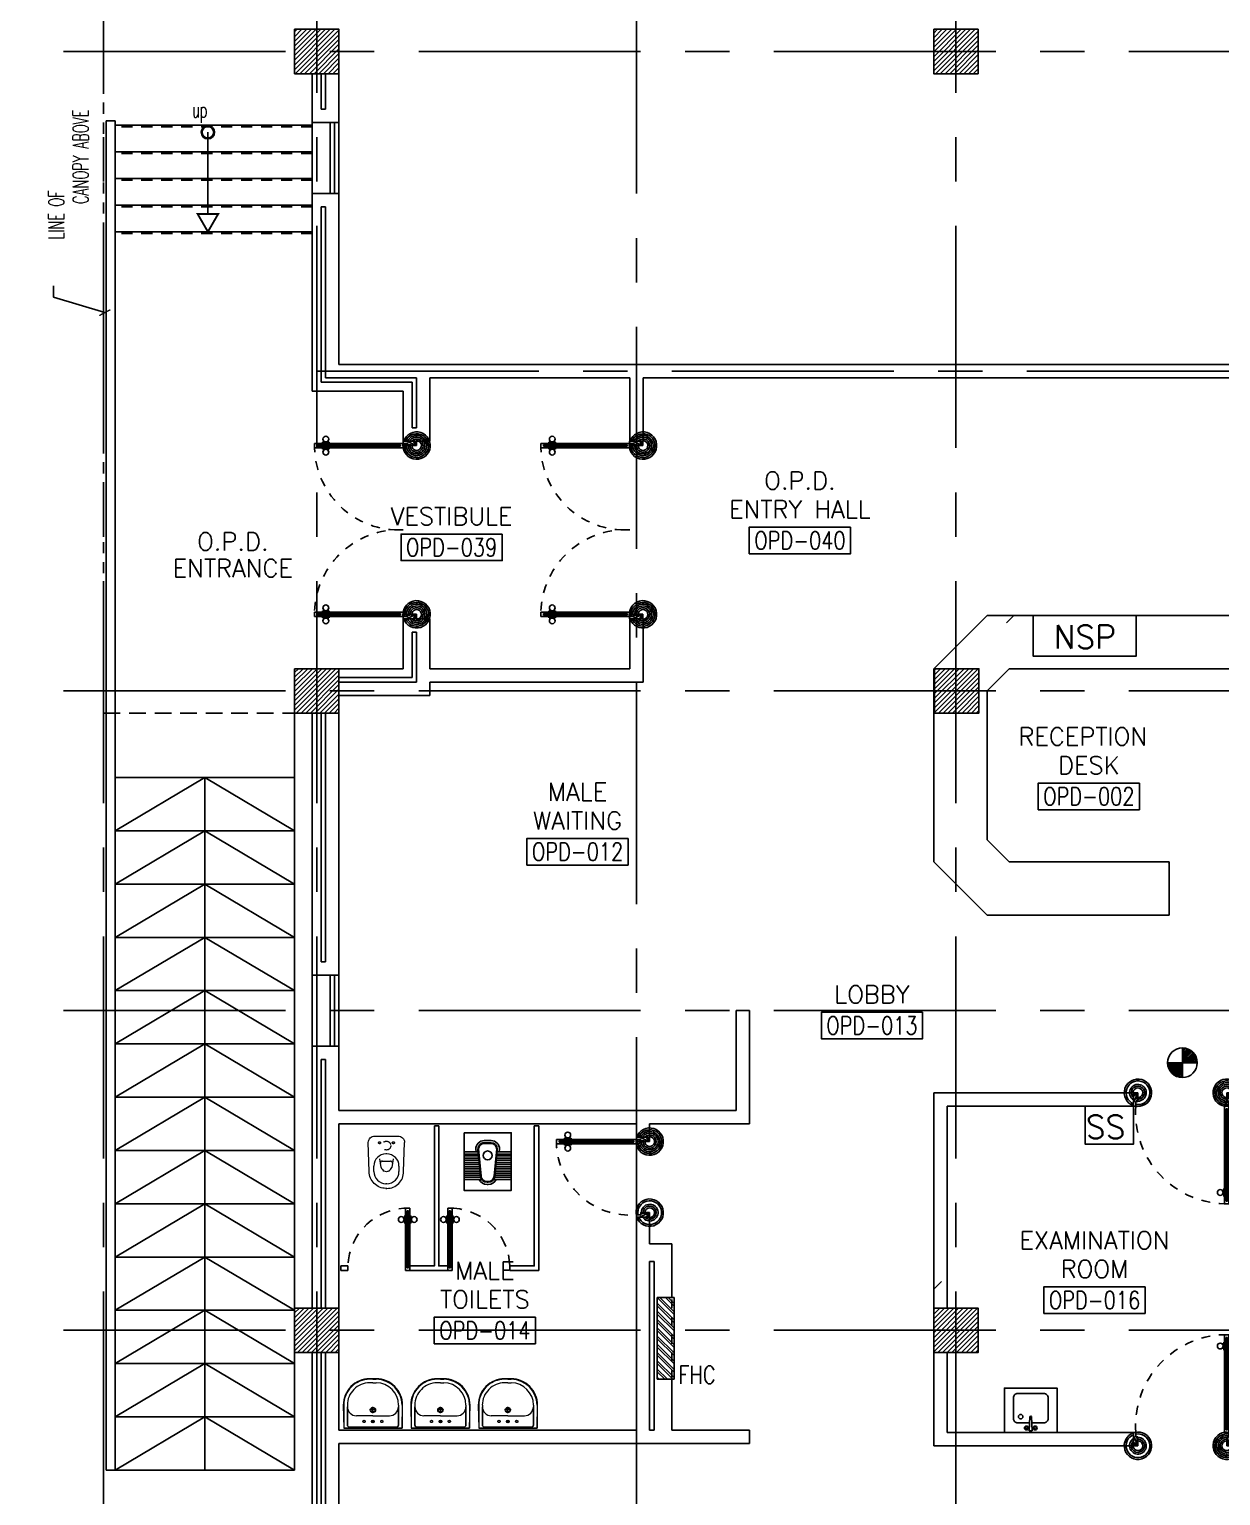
# Model space of a CAD drawing. Extents: x 417820 to 418048, y 43448 to 43539.
# Drawn here: x 417828.22 to 417841.64, y 43472.21 to 43488.72 of the extents above; entities that cross this region are included whole.
import ezdxf
from ezdxf.enums import TextEntityAlignment as Align

# ---------------------------------------------------------------- set-up
doc = ezdxf.new("R2010")
doc.units = 0
doc.header["$MEASUREMENT"] = 0
doc.header["$PDMODE"] = 3
doc.header["$PDSIZE"] = 0.1
for name, pattern in [('CENTERX2', [4, 2.5, -0.5, 0.5, -0.5]), ('DASHED', [0.75, 0.5, -0.25]), ('HIDDEN', [0.375, 0.25, -0.125]), ('HIDDEN2', [0.1875, 0.125, -0.0625])]:
    doc.linetypes.add(name, pattern=pattern)
doc.layers.get('0').update_dxf_attribs({"color": 11, "linetype": 'CONTINUOUS'})
doc.layers.get('DEFPOINTS').update_dxf_attribs({"color": 11, "linetype": 'CONTINUOUS'})
for name, color, linetype in [('A-JEERI', 11, 'CONTINUOUS'), ('AX-DIM', 11, 'CONTINUOUS'), ('AXES', 11, 'CENTERX2'), ('CANOPY-LN', 11, 'CONTINUOUS'), ('COL', 11, 'CONTINUOUS'), ('COUNTER', 11, 'CONTINUOUS'), ('DOOR', 11, 'CONTINUOUS'), ('E-SYSTEM', 4, 'CONTINUOUS'), ('FHC', 11, 'CONTINUOUS'), ('FIX', 11, 'CONTINUOUS'), ('Handrail', 11, 'CONTINUOUS'), ('HAT', 11, 'CONTINUOUS'), ('INSUL', 11, 'CONTINUOUS'), ('ME-FIX', 11, 'CONTINUOUS'), ('PART', 11, 'CONTINUOUS'), ('Ramb', 11, 'CONTINUOUS'), ('RM-BOX', 11, 'CONTINUOUS'), ('RM-NAME', 11, 'CONTINUOUS'), ('RM-NO', 11, 'CONTINUOUS'), ('STR', 11, 'CONTINUOUS'), ('WALL', 11, 'CONTINUOUS'), ('WIN', 11, 'CONTINUOUS')]:
    doc.layers.add(name, color=color, linetype=linetype)
doc.styles.add('ROMANS', font='ROMANS.shx', dxfattribs={"width": 0.6})
doc.dimstyles.new('STANDARD in', dxfattribs={"dimtxt": 0.2, "dimasz": 0.1, "dimexe": 0.07, "dimexo": 0.05, "dimgap": 0.1, "dimtad": 1, "dimdec": 0, "dimlfac": 1000, "dimzin": 0, "dimdsep": 46, "dimtxsty": 'ROMANS', "dimblk": 'ARCHTICK', "dimcen": 0.05, "dimdle": 0.05, "dimclrd": 7, "dimclre": 7, "dimclrt": 2, "dimadec": 0, "dimazin": 0, "dimtfac": 1, "dimtdec": 0, "dimtmove": 2, "dimatfit": 3, "dimldrblk": 'ARCHTICK', "dimfxl": 0, "dimtolj": 1, "dimtzin": 0, "dimarcsym": 0})

# ---------------------------------------------------------------- blocks, each defined once
blk = doc.blocks.new('_ARCHTICK')
at = {"color": 0, "linetype": 'ByBlock', "const_width": 0.15}
blk.add_lwpolyline([(-0.5, -0.5), (0.5, 0.5)], dxfattribs=at)
blk = doc.blocks.new('*D189')
at = {"layer": 'AX-DIM', "color": 7, "lineweight": -2}
for p, q in [((417831.157, 43525.944), (417821.235, 43525.944)), ((417821.305, 43466.574), (417821.305, 43525.994)), ((417831.157, 43466.624), (417821.235, 43466.624))]:
    blk.add_line(p, q, dxfattribs=at)
at = {"layer": 'DEFPOINTS', "color": 0}
for p in [(417821.305, 43525.944), (417831.207, 43525.944), (417831.207, 43466.624)]:
    blk.add_point(p, dxfattribs=at)
at = {"layer": 'AX-DIM', "color": 7, "lineweight": -2, "xscale": 0.1, "yscale": 0.1, "zscale": 0.1}
for p, rotation in [((417821.305, 43525.944), 90), ((417821.305, 43466.624), 270)]:
    blk.add_blockref('_ARCHTICK', p, dxfattribs=dict(at, rotation=rotation))
at = {"layer": 'AX-DIM', "color": 2, "insert": (417821.105, 43496.284), "char_height": 0.2, "attachment_point": 5, "rotation": 90, "style": 'ROMANS'}
blk.add_mtext('\\A1;59320', dxfattribs=at)
blk = doc.blocks.new('A$C74DC60CF')
at = {"layer": 'DOOR', "color": 0, "linetype": 'ByBlock'}
for p, q in [((74, 1078), (74, 1168)), ((81, 1168), (74, 1168)), ((81, 1200), (81, 1250)), ((131, 1250), (81, 1250)), ((81, 1250), (131, 1250)), ((81, 1200), (98, 1200)), ((98, 1200), (98, 1220)), ((98, 1220), (114, 1220)), ((114, 1200), (114, 1220)), ((114, 1200), (131, 1200)), ((131, 1200), (131, 1250)), ((131, 1168), (138, 1168)), ((138, 1078), (138, 1168)), ((65, 1155), (65, 1090)), ((74, 1155), (65, 1155)), ((74, 1090), (65, 1090)), ((74, 1155), (74, 1090)), ((81, 1078), (74, 1078)), ((131, 1078), (138, 1078)), ((138, 1155), (138, 1090)), ((138, 1155), (147, 1155)), ((138, 1090), (147, 1090)), ((147, 1155), (147, 1090)), ((98, 200), (81, 200)), ((81, 200), (81, 150)), ((98, 180), (98, 200)), ((114, 180), (98, 180)), ((131, 200), (114, 200)), ((114, 200), (114, 180)), ((131, 150), (131, 200)), ((56, 150), (56, 0)), ((56, 150), (81, 150)), ((106, 0), (56, 0)), ((131, 150), (81, 150)), ((81, 150), (81, 100)), ((81, 100), (106, 100)), ((106, 100), (106, 0)), ((1131, 100), (1106, 100)), ((1106, 100), (1106, 0)), ((1131, 150), (1131, 100)), ((1156, 150), (1131, 150)), ((1156, 150), (1156, 0)), ((1156, 0), (1156, 150)), ((1106, 0), (1156, 0))]:
    blk.add_line(p, q, dxfattribs=at)
at = {"layer": 'DOOR', "linetype": 'ByBlock'}
for p, q in [((81, 200), (81, 1200)), ((98, 200), (98, 1200)), ((114, 200), (114, 1200)), ((131, 1200), (131, 200))]:
    blk.add_line(p, q, dxfattribs=at)
at = {"layer": 'DOOR', "color": 9, "linetype": 'ByBlock'}
for p, q in [((106, 0), (56, 114)), ((106, 0), (56, 40)), ((106, 0), (93, 100)), ((1106, 0), (1156, 114)), ((1106, 0), (1119, 100)), ((1106, 0), (1156, 40))]:
    blk.add_line(p, q, dxfattribs=at)
at = {"layer": 'DOOR', "color": 0, "linetype": 'ByBlock'}
for centre in [(32, 1123), (179, 1123)]:
    blk.add_circle(centre, 32.4, dxfattribs=at)
at = {"layer": 'DOOR', "linetype": 'HIDDEN', "ltscale": 0.5}
blk.add_arc((106, 223), 1028, 355.9414, 91.3941, dxfattribs=at)
at = {"layer": 'DOOR', "color": 9, "linetype": 'ByBlock'}
for centre, radius, start, end in [((106, 0), 154, 103.7142, 108.8947), ((106, 0), 134, 100.72, 111.8402), ((106, 0), 114, 102.6226, 115.9162), ((106, 0), 94.4, 90, 121.9818), ((106, 0), 74.4, 90, 132.2236), ((106, 0), 54.4, 90, 156.7926), ((106, 0), 34.4, 90, 180), ((106, 0), 14.4, 90, 180), ((1106, 0), 94.4, 58.0182, 90), ((1106, 0), 74.4, 47.7764, 90), ((1106, 0), 54.4, 23.2074, 90), ((1106, 0), 34.4, 0, 90), ((1106, 0), 14.4, 0, 90), ((1106, 0), 134, 68.1598, 79.28), ((1106, 0), 154, 71.1053, 76.2858)]:
    blk.add_arc(centre, radius, start, end, dxfattribs=at)
blk = doc.blocks.new('A$C010A25D0')
at = {"layer": 'DOOR', "color": 0, "linetype": 'ByBlock'}
for p, q in [((0, 2031), (0, 1981)), ((0, 1981), (0, 2031)), ((50, 2031), (0, 2031)), ((30, 2014), (30, 1998)), ((50, 2014), (30, 2014)), ((50, 1998), (30, 1998)), ((50, 2031), (50, 2014)), ((50, 1998), (50, 1981)), ((83, 2031), (83, 2038)), ((173, 2038), (83, 2038)), ((95, 2038), (95, 2047)), ((95, 2047), (160, 2047)), ((95, 2038), (160, 2038)), ((160, 2038), (160, 2047)), ((173, 2031), (173, 2038)), ((950, 2014), (950, 2031)), ((950, 2031), (1000, 2031)), ((970, 2014), (950, 2014)), ((950, 1981), (950, 1998)), ((950, 1998), (970, 1998)), ((970, 1998), (970, 2014)), ((1000, 2056), (1000, 2031)), ((1000, 2056), (1150, 2056)), ((1000, 1981), (1000, 2031)), ((1000, 2031), (1050, 2031)), ((1050, 2031), (1050, 2006)), ((1050, 2006), (1150, 2006)), ((1150, 2006), (1150, 2056)), ((50, 1981), (0, 1981)), ((83, 1981), (83, 1974)), ((173, 1974), (83, 1974)), ((95, 1974), (95, 1965)), ((95, 1974), (160, 1974)), ((95, 1965), (160, 1965)), ((160, 1974), (160, 1965)), ((173, 1981), (173, 1974)), ((1000, 1981), (950, 1981)), ((50, 131), (0, 131)), ((0, 131), (0, 81)), ((0, 81), (0, 131)), ((50, 81), (0, 81)), ((50, 114), (30, 114)), ((30, 98), (30, 114)), ((50, 98), (30, 98)), ((50, 114), (50, 131)), ((50, 81), (50, 98)), ((173, 138), (83, 138)), ((83, 131), (83, 138)), ((83, 81), (83, 74)), ((173, 74), (83, 74)), ((95, 147), (160, 147)), ((95, 138), (95, 147)), ((95, 138), (160, 138)), ((95, 74), (160, 74)), ((95, 74), (95, 65)), ((95, 65), (160, 65)), ((160, 138), (160, 147)), ((160, 74), (160, 65)), ((173, 131), (173, 138)), ((173, 81), (173, 74)), ((1000, 131), (950, 131)), ((950, 131), (950, 114)), ((950, 114), (970, 114)), ((970, 98), (950, 98)), ((950, 98), (950, 81)), ((950, 81), (1000, 81)), ((970, 114), (970, 98)), ((1000, 131), (1000, 81)), ((1000, 56), (1000, 81)), ((1000, 81), (1050, 81)), ((1000, 56), (1150, 56)), ((1050, 81), (1050, 106)), ((1050, 106), (1150, 106)), ((1150, 106), (1150, 56))]:
    blk.add_line(p, q, dxfattribs=at)
at = {"layer": 'DOOR', "linetype": 'ByBlock'}
for p, q in [((950, 2031), (50, 2031)), ((950, 2014), (50, 2014)), ((950, 1998), (50, 1998)), ((50, 1981), (950, 1981)), ((50, 131), (950, 131)), ((950, 114), (50, 114)), ((950, 98), (50, 98)), ((950, 81), (50, 81)), ((1150, 56), (1000, 56))]:
    blk.add_line(p, q, dxfattribs=at)
at = {"layer": 'DOOR', "color": 9, "linetype": 'ByBlock'}
for p, q in [((1150, 2006), (1037, 2056)), ((1150, 2006), (1050, 2019)), ((1150, 2006), (1110, 2056)), ((1150, 106), (1037, 56)), ((1150, 106), (1050, 93)), ((1150, 106), (1110, 56))]:
    blk.add_line(p, q, dxfattribs=at)
at = {"layer": 'DOOR', "color": 0, "linetype": 'ByBlock'}
for centre in [(128, 2079), (128, 1932), (128, 179), (128, 32)]:
    blk.add_circle(centre, 32.4, dxfattribs=at)
at = {"layer": 'DOOR', "linetype": 'HIDDEN', "ltscale": 0.5}
for centre, start, end in [((951, 2006), 178.494, 272.9568), ((951, 106), 87.0432, 181.506)]:
    blk.add_arc(centre, 951, start, end, dxfattribs=at)
at = {"layer": 'DOOR', "color": 9, "linetype": 'ByBlock'}
for centre, radius, start, end in [((1150, 2006), 154, 161.1053, 166.2858), ((1150, 2006), 134, 158.1598, 169.28), ((1150, 2006), 114, 154.0838, 167.3774), ((1150, 2006), 94.4, 148.0182, 180), ((1150, 2006), 74.4, 137.7764, 180), ((1150, 2006), 54.4, 113.2074, 180), ((1150, 2006), 34.4, 90, 180), ((1150, 2006), 14.4, 90, 180), ((1150, 106), 154, 193.7142, 198.8947), ((1150, 106), 134, 190.72, 201.8402), ((1150, 106), 114, 192.6226, 205.9162), ((1150, 106), 94.4, 180, 211.9818), ((1150, 106), 74.4, 180, 222.2236), ((1150, 106), 54.4, 180, 246.7926), ((1150, 106), 34.4, 180, 270), ((1150, 106), 14.4, 180, 270)]:
    blk.add_arc(centre, radius, start, end, dxfattribs=at)
at = {"layer": 'WALL'}
blk.add_line((1000, 56), (1150, 56), dxfattribs=at)
blk = doc.blocks.new('RM1')
at = {"layer": 'RM-BOX'}
blk.add_lwpolyline([(570, -200), (-570, -200), (-570, -500), (570, -500)], close=True, dxfattribs=at)
at = {"layer": 'RM-NAME', "style": 'ROMANS'}
for tag, p in [('ROOMNAME1', (0, 324)), ('ROOMNAME2', (0, 0))]:
    blk.add_attdef(tag, text='', height=200, dxfattribs=at).set_placement(p, align=Align.MIDDLE)
at = {"layer": 'RM-NO', "style": 'ROMANS', "width": 0.8}
blk.add_attdef('ROOMNO', text='', height=200, dxfattribs=at).set_placement((0, -350), align=Align.MIDDLE)
blk = doc.blocks.new('WC')
at = {"layer": 'FIX', "lineweight": 20}
for p, q in [((339, 5), (339, -5)), ((395, 76), (490, 60)), ((475, 141), (538, 141)), ((534, 24), (540, 0)), ((540, 0), (534, -24)), ((674, 5), (674, -5)), ((490, -60), (395, -76)), ((538, -141), (475, -141)), ((213, -204), (210, -204))]:
    blk.add_line(p, q, dxfattribs=at)
at = {"layer": 'FIX', "linetype": 'Continuous', "lineweight": 20}
blk.add_line((420, -47), (420, 45), dxfattribs=at)
at = {"layer": 'FIX', "lineweight": 20}
for points in [[(210, -204, -0.414214), (137, -131), (137, 0), (137, 131, -0.414214), (210, 204)], [(727, -5), (727, 5, 0.414214), (538, 194), (210, 204)], [(727, 5), (727, -5, -0.414214), (538, -194), (210, -204)]]:
    blk.add_lwpolyline(points, format="xyb", dxfattribs=at)
at = {"layer": 'FIX', "linetype": 'HIDDEN2', "lineweight": 20, "ltscale": 0.3}
blk.add_circle((245, 0), 49.8, dxfattribs=at)
at = {"layer": 'FIX', "linetype": 'HIDDEN', "lineweight": 20, "ltscale": 0.05}
for centre in [(213, 78), (213, -77)]:
    blk.add_circle(centre, 11.6, dxfattribs=at)
at = {"layer": 'FIX', "lineweight": 20}
for centre, radius, start, end in [((475, 5), 136, 90, 180), ((464, -18), 82, 51.0758, 71.504), ((473, -7), 68.2, 27.1532, 51.0758), ((538, 5), 136, 360, 90), ((475, -5), 136, 180, 270), ((464, 18), 82, 288.496, 308.9242), ((473, 7), 68.2, 308.9242, 332.8468), ((538, -5), 136, 270, 0)]:
    blk.add_arc(centre, radius, start, end, dxfattribs=at)
at = {"layer": 'FIX', "linetype": 'Continuous', "lineweight": 20}
for centre, start, end in [((443, 46), 88.3879, 182.3338), ((442, -46), 177.6662, 271.6121)]:
    blk.add_arc(centre, 22.3, start, end, dxfattribs=at)
blk = doc.blocks.new('*X97')
at = {"color": 0}
for p, q in [((24139, 17881), (24619, 18361)), ((24139, 17934), (24566, 18361)), ((24139, 17987), (24513, 18361)), ((24139, 18040), (24460, 18361)), ((24139, 18093), (24407, 18361)), ((24139, 18146), (24354, 18361)), ((24139, 18200), (24301, 18361)), ((24139, 18253), (24248, 18361)), ((24139, 18306), (24195, 18361)), ((24139, 18359), (24142, 18361)), ((24172, 17861), (24639, 18328)), ((24225, 17861), (24639, 18275)), ((24278, 17861), (24639, 18222)), ((24331, 17861), (24639, 18169)), ((24384, 17861), (24639, 18116)), ((24437, 17861), (24639, 18063)), ((24490, 17861), (24639, 18010)), ((24543, 17861), (24639, 17957)), ((24596, 17861), (24639, 17904))]:
    blk.add_line(p, q, dxfattribs=at)
blk = doc.blocks.new('AWC')
at = {"layer": 'FIX'}
for p, q in [((-726, 265), (-726, 66)), ((-700, 265), (-726, 265)), ((-700, 79), (-700, 265)), ((-678, 265), (-678, 82)), ((-652, 265), (-678, 265)), ((-652, 84), (-652, 265)), ((-630, 265), (-630, 86)), ((-604, 265), (-630, 265)), ((-604, 89), (-604, 265)), ((-582, 265), (-582, 91)), ((-556, 265), (-582, 265)), ((-556, 93), (-556, 265)), ((-534, 265), (-534, 95)), ((-508, 265), (-534, 265)), ((-508, 98), (-508, 265)), ((-486, 265), (-486, 100)), ((-460, 265), (-486, 265)), ((-460, 102), (-460, 265)), ((-438, 265), (-438, 104)), ((-412, 265), (-438, 265)), ((-412, 106), (-412, 265)), ((-825, 0), (-825, 0)), ((-780, 7), (-780, -7)), ((-755, 7), (-755, -7)), ((-748, 7), (-748, -7)), ((-382, 109), (-687, 81)), ((-384, 134), (-412, 131)), ((-312, -39), (-312, 39)), ((-287, -39), (-287, 39)), ((-726, -265), (-726, -66)), ((-700, -79), (-700, -265)), ((-687, -81), (-382, -109)), ((-678, -265), (-678, -82)), ((-652, -84), (-652, -265)), ((-630, -265), (-630, -86)), ((-604, -89), (-604, -265)), ((-582, -265), (-582, -91)), ((-556, -93), (-556, -265)), ((-534, -265), (-534, -95)), ((-508, -98), (-508, -265)), ((-486, -265), (-486, -100)), ((-460, -102), (-460, -265)), ((-438, -265), (-438, -104)), ((-412, -106), (-412, -265)), ((-412, -131), (-384, -134)), ((-700, -265), (-726, -265)), ((-652, -265), (-678, -265)), ((-604, -265), (-630, -265)), ((-556, -265), (-582, -265)), ((-508, -265), (-534, -265)), ((-460, -265), (-486, -265)), ((-412, -265), (-438, -265))]:
    blk.add_line(p, q, dxfattribs=at)
at = {"layer": 'FIX', "color": 32}
for p, q in [((-381, 102), (-686, 74)), ((-319, -39), (-319, 39)), ((-686, -74), (-381, -102))]:
    blk.add_line(p, q, dxfattribs=at)
at = {"layer": 'FIX'}
blk.add_lwpolyline([(-198, 265), (-848, 265), (-848, -265), (-198, -265)], close=True, dxfattribs=at)
at = {"layer": 'FIX', "color": 32}
blk.add_circle((-454, 0), 50, dxfattribs=at)
at = {"layer": 'FIX'}
for centre, radius, start, end in [((-680, 7), 100, 117.0426, 180), ((-680, 7), 75, 95.2114, 180), ((-382, 39), 95, 0, 90.1311), ((-382, 39), 70, 0, 90.1311), ((-680, -7), 100, 180, 242.9574), ((-680, -7), 75, 180, 264.7886), ((-382, -39), 95, 270, 0), ((-382, -39), 70, 270, 0)]:
    blk.add_arc(centre, radius, start, end, dxfattribs=at)
at = {"layer": 'FIX', "color": 32}
for centre, radius, start, end in [((-680, 7), 68, 95.2114, 180), ((-382, 39), 63, 0, 90.1311), ((-680, -7), 68, 180, 264.7886), ((-382, -39), 63, 270, 0)]:
    blk.add_arc(centre, radius, start, end, dxfattribs=at)
blk = doc.blocks.new('COL50')
at = {"layer": 'COL'}
blk.add_lwpolyline([(-250, 250), (-250, -250), (250, -250), (250, 250)], close=True, dxfattribs=at)
blk = doc.blocks.new('*X98')
at = {"color": 0}
for p, q in [((24139, 25094), (24606, 25561)), ((24139, 25147), (24553, 25561)), ((24139, 25200), (24500, 25561)), ((24139, 25253), (24447, 25561)), ((24139, 25306), (24394, 25561)), ((24139, 25359), (24341, 25561)), ((24139, 25412), (24288, 25561)), ((24139, 25465), (24235, 25561)), ((24139, 25518), (24182, 25561)), ((24159, 25061), (24639, 25541)), ((24212, 25061), (24639, 25488)), ((24266, 25061), (24639, 25435)), ((24319, 25061), (24639, 25382)), ((24372, 25061), (24639, 25329)), ((24425, 25061), (24639, 25276)), ((24478, 25061), (24639, 25223)), ((24531, 25061), (24639, 25170)), ((24584, 25061), (24639, 25117)), ((24637, 25061), (24639, 25063))]:
    blk.add_line(p, q, dxfattribs=at)
blk = doc.blocks.new('*X96')
at = {"color": 0}
for p, q in [((31339, 17869), (31831, 18361)), ((31339, 17922), (31778, 18361)), ((31339, 17975), (31725, 18361)), ((31339, 18028), (31672, 18361)), ((31339, 18081), (31619, 18361)), ((31339, 18134), (31566, 18361)), ((31339, 18187), (31513, 18361)), ((31339, 18240), (31460, 18361)), ((31339, 18293), (31407, 18361)), ((31339, 18346), (31354, 18361)), ((31384, 17861), (31839, 18316)), ((31437, 17861), (31839, 18263)), ((31490, 17861), (31839, 18210)), ((31544, 17861), (31839, 18157)), ((31597, 17861), (31839, 18104)), ((31650, 17861), (31839, 18051)), ((31703, 17861), (31839, 17998)), ((31756, 17861), (31839, 17945)), ((31809, 17861), (31839, 17892))]:
    blk.add_line(p, q, dxfattribs=at)
blk = doc.blocks.new('*X92')
at = {"color": 0}
for p, q in [((38539, 25069), (39031, 25561)), ((38539, 25122), (38978, 25561)), ((38539, 25175), (38925, 25561)), ((38539, 25228), (38872, 25561)), ((38539, 25281), (38819, 25561)), ((38539, 25334), (38766, 25561)), ((38539, 25387), (38713, 25561)), ((38539, 25440), (38660, 25561)), ((38539, 25493), (38607, 25561)), ((38539, 25546), (38554, 25561)), ((38584, 25061), (39039, 25516)), ((38637, 25061), (39039, 25463)), ((38690, 25061), (39039, 25410)), ((38744, 25061), (39039, 25357)), ((38797, 25061), (39039, 25304)), ((38850, 25061), (39039, 25251)), ((38903, 25061), (39039, 25198)), ((38956, 25061), (39039, 25145)), ((39009, 25061), (39039, 25092))]:
    blk.add_line(p, q, dxfattribs=at)
blk = doc.blocks.new('*X99')
at = {"color": 0}
for p, q in [((24139, 32306), (24594, 32761)), ((24139, 32359), (24541, 32761)), ((24139, 32412), (24488, 32761)), ((24139, 32465), (24435, 32761)), ((24139, 32518), (24382, 32761)), ((24139, 32571), (24329, 32761)), ((24139, 32625), (24276, 32761)), ((24139, 32678), (24223, 32761)), ((24139, 32731), (24170, 32761)), ((24147, 32261), (24639, 32753)), ((24200, 32261), (24639, 32700)), ((24253, 32261), (24639, 32647)), ((24306, 32261), (24639, 32594)), ((24359, 32261), (24639, 32541)), ((24412, 32261), (24639, 32488)), ((24465, 32261), (24639, 32435)), ((24518, 32261), (24639, 32382)), ((24571, 32261), (24639, 32329)), ((24624, 32261), (24639, 32276))]:
    blk.add_line(p, q, dxfattribs=at)
blk = doc.blocks.new('*X95')
at = {"color": 0}
for p, q in [((31339, 32294), (31806, 32761)), ((31339, 32347), (31753, 32761)), ((31339, 32400), (31700, 32761)), ((31339, 32453), (31647, 32761)), ((31339, 32506), (31594, 32761)), ((31339, 32559), (31541, 32761)), ((31339, 32612), (31488, 32761)), ((31339, 32665), (31435, 32761)), ((31339, 32718), (31382, 32761)), ((31359, 32261), (31839, 32741)), ((31412, 32261), (31839, 32688)), ((31466, 32261), (31839, 32635)), ((31519, 32261), (31839, 32582)), ((31572, 32261), (31839, 32529)), ((31625, 32261), (31839, 32476)), ((31678, 32261), (31839, 32423)), ((31731, 32261), (31839, 32370)), ((31784, 32261), (31839, 32317)), ((31837, 32261), (31839, 32263))]:
    blk.add_line(p, q, dxfattribs=at)
blk = doc.blocks.new('LAV-003')
at = {"layer": 'FIX', "linetype": 'ByBlock'}
blk.add_line((-328, -25), (328, -25), dxfattribs=at)
at = {"layer": 'FIX', "linetype": 'Continuous', "lineweight": 20}
for p, q in [((-328, -285), (-328, -25)), ((0, -165), (-187, -165)), ((0, -165), (187, -165)), ((328, -285), (328, -25)), ((-288, -285), (-288, -265)), ((287, -285), (287, -265)), ((0, -535), (-38, -535)), ((0, -575), (-38, -575)), ((0, -535), (38, -535)), ((0, -575), (38, -575))]:
    blk.add_line(p, q, dxfattribs=at)
at = {"layer": 'FIX', "linetype": 'ByBlock', "ltscale": 0.3}
for p, q in [((-288, -265), (-288, -60)), ((0, -35), (-262, -35)), ((0, -35), (262, -35)), ((287, -265), (287, -60))]:
    blk.add_line(p, q, dxfattribs=at)
at = {"layer": 'FIX', "lineweight": 20}
for p, q in [((-16, -101), (15, -101)), ((0, -85), (0, -116))]:
    blk.add_line(p, q, dxfattribs=at)
at = {"layer": 'FIX', "linetype": 'DASHED', "lineweight": 20, "ltscale": 0.04}
for p, q in [((-36, -230), (37, -230)), ((0, -194), (0, -266))]:
    blk.add_line(p, q, dxfattribs=at)
at = {"layer": 'FIX', "linetype": 'Continuous', "lineweight": 20}
blk.add_lwpolyline([(295, -25), (0, -25), (-328, -25), (-334, -285, 0.414214), (-38, -582), (0, -582), (38, -582, 0.414214), (334, -285), (328, -25), (0, -25)], format="xyb", dxfattribs=at)
at = {"layer": 'FIX', "linetype": 'HIDDEN', "lineweight": 20, "ltscale": 0.05}
for centre in [(-100, -101), (100, -101)]:
    blk.add_circle(centre, 12.4, dxfattribs=at)
at = {"layer": 'FIX', "lineweight": 20}
for centre, radius in [((0, -101), 15.5), ((0, -230), 29.5), ((0, -230), 22.5)]:
    blk.add_circle(centre, radius, dxfattribs=at)
at = {"layer": 'FIX', "linetype": 'ByBlock', "ltscale": 0.3}
for centre, start, end in [((-262, -60), 90, 180), ((262, -60), 0, 90)]:
    blk.add_arc(centre, 25, start, end, dxfattribs=at)
at = {"layer": 'FIX', "linetype": 'Continuous', "lineweight": 20}
for centre, radius, start, end in [((-187, -265), 100, 90, 180), ((187, -265), 100, 0, 90), ((-38, -285), 290, 180, 270), ((-38, -285), 250, 180, 270), ((38, -285), 290, 270, 0), ((38, -285), 250, 270, 0)]:
    blk.add_arc(centre, radius, start, end, dxfattribs=at)
blk = doc.blocks.new('DOOR90')
at = {"layer": 'DOOR', "color": 7, "linetype": 'ByBlock'}
for p, q in [((-150, 0), (0, 0)), ((-150, 0), (-150, -25)), ((0, -50), (-114, 0)), ((0, -50), (-40, 0)), ((0, -50), (0, 0)), ((-1000, -25), (-1050, -25)), ((-1050, -75), (-1050, -25)), ((-1050, -25), (-1050, -75)), ((-1000, -75), (-1050, -75)), ((-1000, -42), (-1020, -42)), ((-1020, -42), (-1020, -58)), ((-1000, -58), (-1020, -58)), ((-1000, -25), (-1000, -42)), ((-1000, -58), (-1000, -75)), ((-878, -18), (-968, -18)), ((-968, -25), (-968, -18)), ((-968, -75), (-968, -82)), ((-878, -82), (-968, -82)), ((-955, -9), (-890, -9)), ((-955, -18), (-955, -9)), ((-955, -18), (-890, -18)), ((-955, -82), (-890, -82)), ((-955, -82), (-955, -91)), ((-955, -91), (-890, -91)), ((-890, -18), (-890, -9)), ((-890, -82), (-890, -91)), ((-878, -25), (-878, -18)), ((-878, -75), (-878, -82)), ((-200, -25), (-150, -25)), ((-200, -42), (-200, -25)), ((-180, -42), (-200, -42)), ((-200, -58), (-180, -58)), ((-200, -75), (-200, -58)), ((-150, -75), (-200, -75)), ((-180, -58), (-180, -42)), ((-150, -25), (-100, -25)), ((-150, -75), (-150, -25)), ((-100, -25), (-100, -50)), ((0, -50), (-100, -37)), ((-100, -50), (0, -50)), ((-150, -875), (-100, -875)), ((-150, -900), (-150, -875)), ((-150, -900), (0, -900)), ((0, -900), (-150, -900)), ((0, -850), (-114, -900)), ((-100, -875), (-100, -850)), ((0, -850), (-100, -863)), ((-100, -850), (0, -850)), ((0, -850), (-40, -900)), ((0, -850), (0, -900))]:
    blk.add_line(p, q, dxfattribs=at)
at = {"layer": 'DOOR', "linetype": 'ByBlock'}
for p, q in [((-200, -25), (-1000, -25)), ((-200, -42), (-1000, -42)), ((-200, -58), (-1000, -58)), ((-1000, -75), (-200, -75))]:
    blk.add_line(p, q, dxfattribs=at)
at = {"layer": 'DOOR', "color": 7, "linetype": 'ByBlock'}
for centre in [(-923, 24), (-923, -124)]:
    blk.add_circle(centre, 32.4, dxfattribs=at)
for centre, radius, start, end in [((0, -50), 154, 161.1053, 166.2858), ((0, -50), 94.4, 148.0182, 180), ((0, -50), 134, 158.1598, 169.28), ((0, -50), 114, 154.0838, 167.3774), ((0, -50), 74.4, 137.7764, 180), ((0, -50), 54.4, 113.2074, 180), ((0, -50), 34.4, 90, 180), ((0, -50), 14.4, 90, 180), ((0, -850), 154, 193.7142, 198.8947), ((0, -850), 134, 190.72, 201.8402), ((0, -850), 94.4, 180, 211.9818), ((0, -850), 74.4, 180, 222.2236), ((0, -850), 54.4, 180, 246.7926), ((0, -850), 34.4, 180, 270), ((0, -850), 14.4, 180, 270)]:
    blk.add_arc(centre, radius, start, end, dxfattribs=at)
at = {"layer": 'DOOR', "linetype": 'HIDDEN', "ltscale": 0.5}
blk.add_arc((-222, -50), 828, 178.2701, 275.003, dxfattribs=at)
blk = doc.blocks.new('A$C180A3EE7')
at = {"layer": 'ME-FIX'}
blk.add_lwpolyline([(0.593, 0), (0.593, 0.5), (0, 0.5), (0, 0)], dxfattribs=at)
blk.add_lwpolyline([(0.309, 0.107), (0.443, 0.107, 0.414214), (0.493, 0.157), (0.493, 0.388, 0.414214), (0.443, 0.438), (0.15, 0.438, 0.414214), (0.1, 0.388), (0.1, 0.157, 0.414214), (0.15, 0.107), (0.284, 0.107)], format="xyb", dxfattribs=at)
blk.add_lwpolyline([(0.28, 0.019), (0.312, 0.019), (0.306, 0.174, 1), (0.286, 0.174)], format="xyb", close=True, dxfattribs=at)
for centre, radius in [((0.182, 0.177), 0.0255), ((0.247, 0.05), 0.0217), ((0.247, 0.05), 0.014), ((0.346, 0.05), 0.0217), ((0.346, 0.05), 0.014)]:
    blk.add_circle(centre, radius, dxfattribs=at)
blk = doc.blocks.new('D')
at = {"color": 1}
for p, q in [((0, 155), (12, 167)), ((-167, -12), (-155, 0)), ((-165, -28), (-137, 0)), ((-162, -42), (-120, 0)), ((-158, -56), (-102, 0)), ((-153, -68), (-84, 0)), ((-147, -80), (-67, 0)), ((-140, -91), (-49, 0)), ((-133, -102), (-31, 0)), ((-125, -111), (-14, 0)), ((0, 137), (28, 165)), ((0, 120), (42, 162)), ((0, 102), (56, 158)), ((0, 84), (68, 153)), ((0, 67), (80, 147)), ((0, 49), (91, 140)), ((0, 31), (102, 133)), ((0, 14), (111, 125)), ((4, 0), (120, 116)), ((22, 0), (129, 107)), ((39, 0), (136, 97)), ((57, 0), (143, 86)), ((75, 0), (150, 75)), ((92, 0), (155, 63)), ((110, 0), (160, 50)), ((128, 0), (163, 36)), ((145, 0), (166, 20)), ((163, 0), (167, 4)), ((-116, -120), (0, -4)), ((-107, -129), (0, -22)), ((-97, -136), (0, -39)), ((-86, -143), (0, -57)), ((-75, -150), (0, -75)), ((-63, -155), (0, -92)), ((-50, -160), (0, -110)), ((-36, -163), (0, -128)), ((-20, -166), (0, -145)), ((-4, -167), (0, -163))]:
    blk.add_line(p, q, dxfattribs=at)
at = {"layer": 'E-SYSTEM'}
for p, q in [((0, 167), (0, -167)), ((167, 0), (-167, 0))]:
    blk.add_line(p, q, dxfattribs=at)
blk.add_circle((0, 0), 167, dxfattribs=at)

msp = doc.modelspace()

# ---------------------------------------------------------------- hatches: boundary and pattern name
at = {"layer": 'FHC', "linetype": 'ByBlock', "ltscale": 0.3}
h = msp.add_hatch(dxfattribs=at)
h.set_pattern_fill('ANSI32', color=11, scale=175, angle=-90, style=0)
h.set_pattern_definition([(315, (417804.24061, 43706.63911), (0.046403882, 0.046403882), []), (315, (417804.24061, 43706.608176), (0.046403882, 0.046403882), [])])
h.paths.add_polyline_path([(417835.2916, 43473.5229), (417835.4816, 43473.5229), (417835.4816, 43474.4429), (417835.2916, 43474.4429)])
h.paths.add_polyline_path([(417834.8705, 43474.6555), (417835.2913, 43474.6555), (417835.2913, 43474.393), (417834.8705, 43474.393)], flags=9)

# ---------------------------------------------------------------- linework, layer by layer
at = {"layer": 'AXES'}
for p, q in [((417829.0566, 43460.01), (417829.0566, 43538.4875)), ((417831.4566, 43460.01), (417831.4566, 43538.4875)), ((417838.6566, 43460.01), (417838.6566, 43538.4875)), ((417835.0566, 43466.8743), (417835.0566, 43525.6943)), ((417820.6052, 43488.4743), (417889.6966, 43488.4743)), ((417831.4566, 43484.8743), (417889.6966, 43484.8743)), ((417820.6052, 43481.2743), (417889.6966, 43481.2743)), ((417820.6052, 43477.6743), (417889.6966, 43477.6743)), ((417820.6052, 43474.0743), (417889.6966, 43474.0743))]:
    msp.add_line(p, q, dxfattribs=at)
at = {"layer": 'CANOPY-LN', "linetype": 'HIDDEN2'}
msp.add_line((417829.0566, 43481.0243), (417829.0566, 43488.7243), dxfattribs=at)
at = {"layer": 'CANOPY-LN', "linetype": 'HIDDEN2', "ltscale": 1.5}
msp.add_line((417829.0566, 43481.0243), (417831.2066, 43481.0243), dxfattribs=at)
at = {"layer": 'COUNTER'}
for p, q in [((417838.4066, 43481.5242), (417839.0066, 43482.1242)), ((417841.8966, 43482.1242), (417839.0066, 43482.1242)), ((417839.2266, 43482.0423), (417839.3085, 43482.1242)), ((417838.4066, 43481.5242), (417838.4066, 43479.3494)), ((417839.0066, 43481.2757), (417839.2551, 43481.5242)), ((417841.8966, 43481.5242), (417839.2551, 43481.5242)), ((417839.0066, 43481.2757), (417839.0066, 43479.5979)), ((417839.2551, 43479.3494), (417839.0066, 43479.5979)), ((417839.0066, 43478.7494), (417838.4066, 43479.3494)), ((417841.0566, 43479.3494), (417839.2551, 43479.3494)), ((417841.0517, 43479.3279), (417841.0566, 43479.3328)), ((417841.0566, 43478.7494), (417841.0566, 43479.3494)), ((417841.0566, 43478.7494), (417839.0066, 43478.7494)), ((417838.4066, 43474.5364), (417838.4926, 43474.6225))]:
    msp.add_line(p, q, dxfattribs=at)
at = {"layer": 'DOOR', "linetype": 'ByBlock'}
for p, q in [((417832.4404, 43475.3544), (417832.4404, 43475.2896)), ((417832.4494, 43475.3544), (417832.4404, 43475.3544)), ((417832.4494, 43475.277), (417832.4494, 43475.367)), ((417832.4566, 43475.367), (417832.4494, 43475.367)), ((417832.4494, 43475.3544), (417832.4494, 43475.2896)), ((417832.4566, 43475.3993), (417832.4566, 43475.4493)), ((417832.4566, 43475.4493), (417832.5066, 43475.4493)), ((417832.5066, 43475.4493), (417832.4566, 43475.4493)), ((417832.4566, 43475.3993), (417832.4566, 43474.7993)), ((417832.4736, 43475.3993), (417832.4566, 43475.3993)), ((417832.4736, 43475.3993), (417832.4736, 43475.4193)), ((417832.4896, 43475.4193), (417832.4736, 43475.4193)), ((417832.4736, 43474.7993), (417832.4736, 43475.3993)), ((417832.4896, 43475.3993), (417832.4896, 43475.4193)), ((417832.4896, 43474.7993), (417832.4896, 43475.3993)), ((417832.5066, 43475.3993), (417832.4896, 43475.3993)), ((417832.5066, 43475.3993), (417832.5066, 43475.4493)), ((417832.5066, 43474.7993), (417832.5066, 43475.3993)), ((417832.5066, 43475.367), (417832.5138, 43475.367)), ((417832.5138, 43475.277), (417832.5138, 43475.367)), ((417832.5138, 43475.3544), (417832.5138, 43475.2896)), ((417832.5138, 43475.3544), (417832.5228, 43475.3544)), ((417832.5228, 43475.3544), (417832.5228, 43475.2896)), ((417832.9154, 43475.3544), (417832.9154, 43475.2896)), ((417832.9244, 43475.3544), (417832.9154, 43475.3544)), ((417832.9244, 43475.277), (417832.9244, 43475.367)), ((417832.9316, 43475.367), (417832.9244, 43475.367)), ((417832.9244, 43475.3544), (417832.9244, 43475.2896)), ((417832.9316, 43475.3993), (417832.9316, 43475.4493)), ((417832.9816, 43475.4493), (417832.9316, 43475.4493)), ((417832.9316, 43475.4493), (417832.9816, 43475.4493)), ((417832.9316, 43474.7993), (417832.9316, 43475.3993)), ((417832.9316, 43475.3993), (417832.9486, 43475.3993)), ((417832.9486, 43475.3993), (417832.9486, 43475.4193)), ((417832.9486, 43475.4193), (417832.9646, 43475.4193)), ((417832.9486, 43474.7993), (417832.9486, 43475.3993)), ((417832.9646, 43475.3993), (417832.9646, 43475.4193)), ((417832.9646, 43474.7993), (417832.9646, 43475.3993)), ((417832.9646, 43475.3993), (417832.9816, 43475.3993)), ((417832.9816, 43475.3993), (417832.9816, 43475.4493)), ((417832.9816, 43475.3993), (417832.9816, 43474.7993)), ((417832.9816, 43475.367), (417832.9888, 43475.367)), ((417832.9888, 43475.277), (417832.9888, 43475.367)), ((417832.9888, 43475.3544), (417832.9888, 43475.2896)), ((417832.9888, 43475.3544), (417832.9978, 43475.3544)), ((417832.9978, 43475.3544), (417832.9978, 43475.2896)), ((417832.4494, 43475.2896), (417832.4404, 43475.2896)), ((417832.4566, 43475.277), (417832.4494, 43475.277)), ((417832.5066, 43475.277), (417832.5138, 43475.277)), ((417832.5138, 43475.2896), (417832.5228, 43475.2896)), ((417832.9244, 43475.2896), (417832.9154, 43475.2896)), ((417832.9316, 43475.277), (417832.9244, 43475.277)), ((417832.9816, 43475.277), (417832.9888, 43475.277)), ((417832.9888, 43475.2896), (417832.9978, 43475.2896)), ((417832.4566, 43474.7493), (417832.4566, 43474.7993)), ((417832.4566, 43474.7993), (417832.4736, 43474.7993)), ((417832.4566, 43474.7493), (417832.5066, 43474.7493)), ((417832.4736, 43474.7993), (417832.4736, 43474.7793)), ((417832.4736, 43474.7793), (417832.4896, 43474.7793)), ((417832.4896, 43474.7793), (417832.4896, 43474.7993)), ((417832.4896, 43474.7993), (417832.5066, 43474.7993)), ((417832.9486, 43474.7993), (417832.9316, 43474.7993)), ((417832.9816, 43474.7493), (417832.9316, 43474.7493)), ((417832.9486, 43474.7793), (417832.9486, 43474.7993)), ((417832.9646, 43474.7793), (417832.9486, 43474.7793)), ((417832.9646, 43474.7993), (417832.9646, 43474.7793)), ((417832.9816, 43474.7993), (417832.9646, 43474.7993)), ((417832.9816, 43474.7493), (417832.9816, 43474.7993))]:
    msp.add_line(p, q, dxfattribs=at)
at = {"layer": 'DOOR', "color": 0, "linetype": 'ByBlock'}
for p, q in [((417832.5066, 43474.7993), (417832.5066, 43474.7493)), ((417832.9316, 43474.7993), (417832.9316, 43474.7493))]:
    msp.add_line(p, q, dxfattribs=at)
at = {"layer": 'DOOR', "linetype": 'ByBlock'}
for centre in [(417832.4081, 43475.322), (417832.5551, 43475.322), (417832.8831, 43475.322), (417833.0301, 43475.322)]:
    msp.add_circle(centre, 0.0324, dxfattribs=at)
at = {"layer": 'DOOR', "linetype": 'HIDDEN', "ltscale": 0.5}
for centre, start, end in [((417832.4816, 43474.7743), 87.8789, 177.8789), ((417832.9566, 43474.7743), 2.1211, 92.1211)]:
    msp.add_arc(centre, 0.6755, start, end, dxfattribs=at)
at = {"layer": 'E-SYSTEM', "color": 4}
for points in [[(417839.5252, 43482.1242), (417839.5252, 43481.6665), (417840.6883, 43481.6665), (417840.6883, 43482.1242)], [(417840.1114, 43476.5993), (417840.1114, 43476.1707), (417840.6566, 43476.1707), (417840.6566, 43476.5993)]]:
    msp.add_lwpolyline(points, close=True, dxfattribs=at)
at = {"layer": 'FHC', "linetype": 'ByBlock', "ltscale": 0.3}
for p, q in [((417835.2916, 43473.5229), (417835.2916, 43474.4429)), ((417835.2916, 43474.4429), (417835.4816, 43474.4429)), ((417835.4816, 43474.4429), (417835.4816, 43473.5229)), ((417835.4816, 43473.5229), (417835.2916, 43473.5229))]:
    msp.add_line(p, q, dxfattribs=at)
at = {"layer": 'FHC', "color": 250, "linetype": 'HIDDEN', "ltscale": 0.25}
msp.add_line((417835.4566, 43473.5231), (417835.4566, 43474.4427), dxfattribs=at)
at = {"layer": 'Handrail'}
for p, q in [((417829.0857, 43487.6954), (417829.0857, 43482.6993)), ((417829.1857, 43487.6954), (417829.0857, 43487.6954)), ((417829.1857, 43487.6954), (417829.1857, 43482.6993)), ((417829.0857, 43482.6993), (417829.0857, 43472.4993)), ((417829.1857, 43482.6993), (417829.1857, 43472.4993)), ((417831.2066, 43481.0243), (417831.2066, 43472.4993)), ((417829.1857, 43472.4993), (417829.0857, 43472.4993))]:
    msp.add_line(p, q, dxfattribs=at)
at = {"layer": 'INSUL'}
for p, q in [((417831.5066, 43487.8243), (417831.5066, 43488.2243)), ((417831.5566, 43487.8243), (417831.5566, 43488.2243)), ((417831.5066, 43487.8243), (417831.5566, 43487.8243)), ((417831.5066, 43486.7243), (417831.5566, 43486.7243)), ((417831.5066, 43484.7493), (417831.5066, 43486.7243)), ((417831.5566, 43484.7993), (417831.5566, 43486.7243)), ((417832.5316, 43484.7493), (417831.5066, 43484.7493)), ((417832.5816, 43484.7993), (417831.5566, 43484.7993)), ((417832.5316, 43484.2368), (417832.5316, 43484.7493)), ((417832.5816, 43484.2368), (417832.5816, 43484.7993)), ((417832.5316, 43484.2368), (417832.5816, 43484.2368)), ((417832.5316, 43481.9368), (417832.5816, 43481.9368)), ((417832.5316, 43481.4243), (417832.5316, 43481.9368)), ((417832.5816, 43481.3743), (417832.5816, 43481.9368)), ((417832.5316, 43481.4243), (417831.7066, 43481.4243)), ((417832.5816, 43481.3743), (417831.7066, 43481.3743)), ((417831.5066, 43481.0243), (417831.5066, 43478.2243)), ((417831.5566, 43481.0243), (417831.5566, 43478.2243)), ((417831.5066, 43478.2243), (417831.5566, 43478.2243)), ((417831.5066, 43474.3243), (417831.5066, 43477.1243)), ((417831.5066, 43477.1243), (417831.5566, 43477.1243)), ((417831.5566, 43474.3243), (417831.5566, 43477.1243)), ((417831.5066, 43473.8243), (417831.5066, 43467.1243)), ((417831.5566, 43473.8243), (417831.5566, 43467.1243))]:
    msp.add_line(p, q, dxfattribs=at)
at = {"layer": 'PART'}
msp.add_line((417831.8066, 43474.7993), (417831.8066, 43474.7493), dxfattribs=at)
for points in [[(417832.7816, 43476.3763), (417832.8316, 43476.3763), (417832.8316, 43474.7993), (417832.9316, 43474.7993), (417832.9316, 43474.7493), (417832.5066, 43474.7493), (417832.5066, 43474.7993), (417832.7816, 43474.7993)], [(417833.9066, 43476.3763), (417833.9566, 43476.3763), (417833.9566, 43474.7493), (417833.6316, 43474.7493), (417833.6316, 43474.7993), (417833.9066, 43474.7993)], [(417831.7296, 43474.7993), (417831.8066, 43474.7993), (417831.8066, 43474.7493), (417831.7296, 43474.7493)]]:
    msp.add_lwpolyline(points, close=True, dxfattribs=at)
at = {"layer": 'Ramb'}
for p, q in [((417829.1866, 43480.2993), (417831.2066, 43480.2993)), ((417830.1966, 43480.2993), (417829.1866, 43479.6993)), ((417830.1966, 43480.2993), (417830.1966, 43472.4993)), ((417831.2066, 43479.6993), (417830.1966, 43480.2993)), ((417829.1866, 43479.6993), (417831.2066, 43479.6993)), ((417830.1966, 43479.6993), (417829.1866, 43479.0993)), ((417831.2066, 43479.0993), (417830.1966, 43479.6993)), ((417829.1866, 43479.0993), (417831.2066, 43479.0993)), ((417830.1966, 43479.0993), (417829.1866, 43478.4993)), ((417831.2066, 43478.4993), (417830.1966, 43479.0993)), ((417829.1866, 43478.4993), (417831.2066, 43478.4993)), ((417830.1966, 43478.4993), (417829.1866, 43477.8993)), ((417831.2066, 43477.8993), (417830.1966, 43478.4993)), ((417829.1866, 43477.8993), (417831.2066, 43477.8993)), ((417830.1966, 43477.8993), (417829.1866, 43477.2993)), ((417831.2066, 43477.2993), (417830.1966, 43477.8993)), ((417829.1866, 43477.2993), (417831.2066, 43477.2993)), ((417830.1966, 43477.2993), (417829.1866, 43476.6993)), ((417831.2066, 43476.6993), (417830.1966, 43477.2993)), ((417829.1866, 43476.6993), (417831.2066, 43476.6993)), ((417830.1966, 43476.6993), (417829.1866, 43476.0993)), ((417831.2066, 43476.0993), (417830.1966, 43476.6993)), ((417829.1866, 43476.0993), (417831.2066, 43476.0993)), ((417830.1966, 43476.0993), (417829.1866, 43475.4993)), ((417831.2066, 43475.4993), (417830.1966, 43476.0993)), ((417829.1866, 43475.4993), (417831.2066, 43475.4993)), ((417830.1966, 43475.4993), (417829.1866, 43474.8993)), ((417831.2066, 43474.8993), (417830.1966, 43475.4993)), ((417829.1866, 43474.8993), (417831.2066, 43474.8993)), ((417830.1966, 43474.8993), (417829.1866, 43474.2993)), ((417831.2066, 43474.2993), (417830.1966, 43474.8993)), ((417829.1866, 43474.2993), (417831.2066, 43474.2993)), ((417830.1966, 43474.2993), (417829.1866, 43473.6993)), ((417831.2066, 43473.6993), (417830.1966, 43474.2993)), ((417829.1866, 43473.6993), (417831.2066, 43473.6993)), ((417830.1966, 43473.6993), (417829.1866, 43473.0993)), ((417831.2066, 43473.0993), (417830.1966, 43473.6993)), ((417829.1866, 43473.0993), (417831.2066, 43473.0993)), ((417830.1966, 43473.0993), (417829.1866, 43472.4993)), ((417831.2066, 43472.4993), (417830.1966, 43473.0993)), ((417829.1866, 43472.4993), (417831.2066, 43472.4993))]:
    msp.add_line(p, q, dxfattribs=at)
at = {"layer": 'STR'}
for p, q in [((417831.4057, 43487.6447), (417829.1857, 43487.6447)), ((417830.2307, 43487.5647), (417830.2307, 43486.6447)), ((417831.4057, 43487.3447), (417829.1857, 43487.3447)), ((417831.4057, 43487.0447), (417829.1857, 43487.0447)), ((417831.4057, 43486.7447), (417829.1857, 43486.7447)), ((417831.4057, 43486.4447), (417829.1857, 43486.4447)), ((417831.2066, 43480.3243), (417831.2066, 43480.3543))]:
    msp.add_line(p, q, dxfattribs=at)
at = {"layer": 'STR', "linetype": 'HIDDEN2'}
for p, q in [((417831.4057, 43487.6247), (417829.1857, 43487.6247)), ((417831.4057, 43487.3247), (417829.1857, 43487.3247)), ((417831.4057, 43487.0247), (417829.1857, 43487.0247)), ((417831.4057, 43486.7247), (417829.1857, 43486.7247)), ((417831.4057, 43486.4247), (417829.1857, 43486.4247))]:
    msp.add_line(p, q, dxfattribs=at)
at = {"layer": 'STR', "const_width": 0.0215}
msp.add_lwpolyline([(417830.1153, 43486.6447), (417830.3462, 43486.6447), (417830.2307, 43486.4447)], close=True, dxfattribs=at)
at = {"layer": 'STR'}
for radius in [0.075, 0.065]:
    msp.add_circle((417830.2307, 43487.5647), radius, dxfattribs=at)
at = {"layer": 'WALL'}
for p, q in [((417831.4066, 43487.6743), (417831.4066, 43488.2243)), ((417831.7066, 43487.6743), (417831.7066, 43488.2243)), ((417831.4066, 43487.6743), (417831.7066, 43487.6743)), ((417831.4066, 43486.8743), (417831.7066, 43486.8743)), ((417831.4066, 43484.6493), (417831.4066, 43486.8743)), ((417831.7066, 43484.9493), (417831.7066, 43486.8743)), ((417842.7816, 43484.9493), (417831.7066, 43484.9493)), ((417837.3737, 43484.9493), (417836.3316, 43484.9493)), ((417834.9816, 43484.7993), (417832.7316, 43484.7993)), ((417832.7316, 43484.0868), (417832.7316, 43484.7993)), ((417834.9816, 43484.7993), (417833.3316, 43484.7993)), ((417834.9816, 43484.0868), (417834.9816, 43484.7993)), ((417847.1316, 43484.7993), (417835.1316, 43484.7993)), ((417835.1316, 43484.0868), (417835.1316, 43484.7993)), ((417832.4316, 43484.6493), (417831.4066, 43484.6493)), ((417832.4316, 43484.0868), (417832.4316, 43484.6493)), ((417832.4316, 43484.0868), (417832.7316, 43484.0868)), ((417835.1316, 43484.0868), (417834.9816, 43484.0868)), ((417832.4316, 43481.5243), (417832.4316, 43482.0868)), ((417832.4316, 43482.0868), (417832.7316, 43482.0868)), ((417832.7316, 43481.5243), (417832.7316, 43482.0868)), ((417834.9816, 43482.0868), (417835.1316, 43482.0868)), ((417834.9816, 43481.5243), (417834.9816, 43482.0868)), ((417835.1316, 43481.3743), (417835.1316, 43482.0868)), ((417831.7066, 43481.5243), (417832.4316, 43481.5243)), ((417832.7316, 43481.5243), (417834.9816, 43481.5243)), ((417832.7316, 43481.3743), (417835.1316, 43481.3743)), ((417832.7316, 43481.2243), (417832.7316, 43481.3743)), ((417831.7066, 43481.2243), (417832.7316, 43481.2243)), ((417831.4066, 43481.0243), (417831.4066, 43478.0743)), ((417831.7066, 43481.0243), (417831.7066, 43478.0743)), ((417831.4066, 43478.0743), (417831.7066, 43478.0743)), ((417836.3316, 43477.6743), (417836.1816, 43477.6743)), ((417836.1816, 43476.5493), (417836.1816, 43477.6743)), ((417836.3316, 43476.3993), (417836.3316, 43477.6743)), ((417831.4066, 43474.3243), (417831.4066, 43477.2743)), ((417831.4066, 43477.2743), (417831.7066, 43477.2743)), ((417831.7066, 43476.5493), (417831.7066, 43477.2743)), ((417838.4066, 43474.3243), (417838.4066, 43476.7493)), ((417840.6566, 43476.7493), (417838.4066, 43476.7493)), ((417840.6566, 43476.5993), (417840.6566, 43476.7493)), ((417836.1816, 43476.5493), (417831.7066, 43476.5493)), ((417838.5566, 43474.3243), (417838.5566, 43476.5993)), ((417840.6566, 43476.5993), (417838.5566, 43476.5993)), ((417835.0566, 43476.3993), (417831.7066, 43476.3993)), ((417831.7066, 43474.3243), (417831.7066, 43476.3993)), ((417835.0566, 43476.2493), (417835.0566, 43476.3993)), ((417835.0566, 43476.2493), (417835.0566, 43476.3993)), ((417835.2066, 43476.2493), (417835.2066, 43476.3993)), ((417836.3316, 43476.3993), (417835.2066, 43476.3993)), ((417835.0566, 43476.2493), (417835.2066, 43476.2493)), ((417835.0566, 43472.9493), (417835.0566, 43475.3493)), ((417835.0566, 43475.3493), (417835.2066, 43475.3493)), ((417835.2066, 43475.0493), (417835.2066, 43475.3493)), ((417835.4566, 43475.0493), (417835.2066, 43475.0493)), ((417835.4566, 43474.4429), (417835.4566, 43475.0493)), ((417835.2066, 43472.9493), (417835.2066, 43474.8493)), ((417835.2566, 43474.8493), (417835.2066, 43474.8493)), ((417835.2566, 43472.9493), (417835.2566, 43474.8493)), ((417835.2916, 43474.4427), (417835.4566, 43474.4427)), ((417838.4066, 43472.7743), (417838.4066, 43473.9993)), ((417831.4066, 43473.8243), (417831.4066, 43467.1243)), ((417831.7066, 43472.9493), (417831.7066, 43473.8243)), ((417838.5566, 43472.9243), (417838.5566, 43473.8243)), ((417835.2916, 43473.5231), (417835.4566, 43473.5231)), ((417835.4566, 43472.9493), (417835.4566, 43473.5229)), ((417835.0566, 43472.9493), (417831.7066, 43472.9493)), ((417835.2566, 43472.9493), (417835.2066, 43472.9493)), ((417836.3316, 43472.9493), (417835.4566, 43472.9493)), ((417836.3316, 43472.7993), (417836.3316, 43472.9493)), ((417840.6566, 43472.9243), (417838.5566, 43472.9243)), ((417840.6566, 43472.9243), (417840.6566, 43472.7743)), ((417831.7066, 43472.7993), (417831.7066, 43467.1243)), ((417836.3316, 43472.7993), (417831.7066, 43472.7993)), ((417840.6566, 43472.7743), (417838.4066, 43472.7743))]:
    msp.add_line(p, q, dxfattribs=at)
at = {"layer": 'WIN'}
for p, q in [((417831.4066, 43486.8743), (417831.4066, 43487.6743)), ((417831.6066, 43486.8743), (417831.6066, 43487.6743)), ((417831.6566, 43486.8743), (417831.6566, 43487.6743)), ((417831.7066, 43486.8743), (417831.7066, 43487.6743)), ((417831.4066, 43477.2743), (417831.4066, 43478.0743)), ((417831.6066, 43477.2743), (417831.6066, 43478.0743)), ((417831.6566, 43477.2743), (417831.6566, 43478.0743)), ((417831.7066, 43477.2743), (417831.7066, 43478.0743))]:
    msp.add_line(p, q, dxfattribs=at)

# ---------------------------------------------------------------- block references
at = {"layer": 'A-JEERI', "linetype": 'ByBlock', "xscale": 0.001000000047497451, "yscale": 0.0009999999892897904, "zscale": 0.001, "rotation": 180}
for p in [(417832.0896, 43472.9473), (417832.8496, 43472.9473), (417833.6096, 43472.9473)]:
    msp.add_blockref('LAV-003', p, dxfattribs=at)
at = {"layer": 'COL', "xscale": 0.001000000047497451, "yscale": 0.0009999999892897904, "zscale": 0.001}
for p in [(417831.4566, 43488.4743), (417838.6566, 43488.4743), (417831.4566, 43481.2743), (417838.6645, 43481.2743), (417831.4566, 43474.0743), (417838.6566, 43474.0743)]:
    msp.add_blockref('COL50', p, dxfattribs=at)
at = {"layer": 'DOOR', "color": 0, "yscale": 0.0009999999892897904, "zscale": 0.001}
for name, p, xscale in [('A$C010A25D0', (417831.4313, 43482.0309), 0.001000000047497451), ('A$C010A25D0', (417833.9813, 43482.0309), 0.001000000047497451), ('A$C74DC60CF', (417841.8125, 43472.7743), -0.001000000047497451)]:
    msp.add_blockref(name, p, dxfattribs=dict(at, xscale=xscale))
at = {"layer": 'DOOR', "color": 0, "xscale": 0.001000000047497451, "yscale": 0.0009999999892897904, "zscale": 0.001, "rotation": 180}
msp.add_blockref('A$C74DC60CF', (417841.8125, 43476.7493), dxfattribs=at)
at = {"layer": 'DOOR', "xscale": 0.001000000047497451, "yscale": 0.0009999999892897904, "zscale": 0.001}
msp.add_blockref('DOOR90', (417835.2066, 43476.2493), dxfattribs=at)
at = {"layer": 'HAT', "xscale": 0.001000000047497451, "yscale": 0.0009999999892897904, "zscale": 0.001}
for name, p in [('*X99', (417807.0674, 43455.9633)), ('*X95', (417807.0674, 43455.9633)), ('*X98', (417807.0674, 43455.9633)), ('*X92', (417799.8752, 43455.9633)), ('*X97', (417807.0674, 43455.9633)), ('*X96', (417807.0674, 43455.9633))]:
    msp.add_blockref(name, p, dxfattribs=at)
for p, values in [((417840.1534, 43480.4371), {'ROOMNO': 'OPD-002', 'ROOMNAME2': 'DESK', 'ROOMNAME1': 'RECEPTION '}), ((417834.3942, 43479.8139), {'ROOMNO': 'OPD-012', 'ROOMNAME2': 'WAITING', 'ROOMNAME1': 'MALE'}), ((417840.2173, 43474.7646), {'ROOMNO': 'OPD-016', 'ROOMNAME2': 'ROOM', 'ROOMNAME1': 'EXAMINATION'}), ((417833.3504, 43474.4229), {'ROOMNO': 'OPD-014', 'ROOMNAME2': 'TOILETS', 'ROOMNAME1': 'MALE'})]:
    msp.add_blockref('RM1', p, dxfattribs=at).add_auto_attribs(values)
at = {"layer": 'ME-FIX', "xscale": 0.001, "yscale": 0.001, "zscale": 0.001}
msp.add_blockref('D', (417841.2076, 43477.0877), dxfattribs=at)
at = {"layer": 'ME-FIX'}
msp.add_blockref('A$C180A3EE7', (417839.2029, 43472.9243), dxfattribs=at)
at = {"layer": 'WALL', "xscale": 0.001000000047497451, "yscale": 0.0009999999892897904, "zscale": 0.001}
for p, values in [((417836.8992, 43483.3189), {'ROOMNO': 'OPD-040', 'ROOMNAME2': 'ENTRY HALL', 'ROOMNAME1': 'O.P.D.'}), ((417832.9758, 43483.2411), {'ROOMNO': 'OPD-039', 'ROOMNAME2': 'VESTIBULE'}), ((417837.7103, 43477.8566), {'ROOMNO': 'OPD-013', 'ROOMNAME2': 'LOBBY'})]:
    msp.add_blockref('RM1', p, dxfattribs=at).add_auto_attribs(values)
at = {"layer": 'WALL', "xscale": 0.0009999999892897904, "yscale": 0.0009999999892897904, "zscale": 0.001}
for name, p, rotation in [('WC', (417832.2416, 43476.3993), 270), ('AWC', (417833.3816, 43476.4975), 90)]:
    msp.add_blockref(name, p, dxfattribs=dict(at, rotation=rotation))

# ---------------------------------------------------------------- texts
at = {"layer": 'CANOPY-LN', "color": 4, "char_height": 0.175, "attachment_point": 6, "rotation": 90, "style": 'ROMANS'}
for s, insert in [('CANOPY ABOVE', (417828.7978, 43487.8208)), ('LINE OF ', (417828.524, 43486.9088))]:
    msp.add_mtext(s, dxfattribs=dict(at, insert=insert))
at = {"layer": 'CANOPY-LN', "color": 4, "insert": (417830.0526, 43487.7899), "char_height": 0.175, "attachment_point": 4, "style": 'ROMANS'}
msp.add_mtext('up ', dxfattribs=at)
at = {"layer": 'E-SYSTEM', "color": 4, "style": 'ROMANS'}
for s, p in [('NSP', (417839.7578, 43481.7537)), ('SS', (417840.1187, 43476.236))]:
    msp.add_text(s, height=0.26, dxfattribs=at).set_placement(p)
at = {"layer": 'FHC', "style": 'ROMANS', "width": 0.8}
msp.add_text('FHC', height=0.2, dxfattribs=at).set_placement((417835.5313, 43473.4726))
at = {"layer": 'RM-NAME', "style": 'ROMANS'}
for s, p in [('O.P.D.', (417830.5116, 43482.9569)), ('ENTRANCE', (417830.5116, 43482.6569))]:
    msp.add_text(s, height=0.2, dxfattribs=at).set_placement(p, align=Align.MIDDLE)

# ---------------------------------------------------------------- dimensions: what is measured, and where the dimension line sits
at = {"layer": 'AX-DIM'}
dim = msp.add_linear_dim(base=(417821.3052, 43525.9443), p1=(417831.2066, 43466.6243), p2=(417831.2066, 43525.9443), angle=90, dimstyle='STANDARD in', dxfattribs=at)
dim.commit()
dim.dimension.update_dxf_attribs({"geometry": '*D189', "text_midpoint": (417821.1052, 43496.2843)})

# ---------------------------------------------------------------- leaders
at = {"layer": 'CANOPY-LN', "color": 11}
msp.add_leader([(417829.0696, 43485.5341), (417828.4933, 43485.7098), (417828.4933, 43485.8347)], dimstyle='STANDARD in', dxfattribs=at)

doc.saveas('drawing.dxf')
